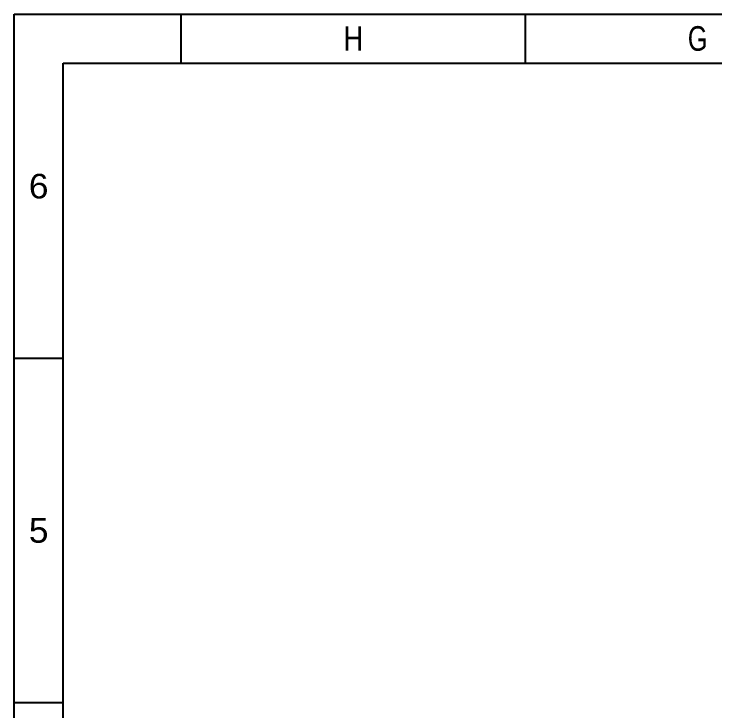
# Model space of a CAD drawing. Header units: millimetres. Extents: x -195 to 1349, y 148 to 750.
# Drawn here: x -195.3 to -10, y 555.7 to 739.9 of the extents above; entities that cross this region are included whole.
import ezdxf
from ezdxf.enums import TextEntityAlignment as Align

# ---------------------------------------------------------------- set-up
doc = ezdxf.new("R2010")
doc.units = ezdxf.units.MM
doc.layers.get('0').update_dxf_attribs({"linetype": 'CONTINUOUS'})
doc.styles.add('TEXTSTYLE_0', font='txt', dxfattribs={"width": 0.8})

# ---------------------------------------------------------------- blocks, each defined once
blk = doc.blocks.new('SUN_6HWZ35TKK40GSGJE8VEUYAXIAKM')
at = {"color": 7, "linetype": 'Continuous'}
for p, q in [((-594, 420), (0, 420)), ((-594, 0), (-594, 420)), ((-560, 410), (-560, 420)), ((-490, 410), (-490, 420)), ((-584, 410), (-10, 410)), ((-584, 10), (-584, 410)), ((-594, 350), (-584, 350)), ((-594, 280), (-584, 280))]:
    blk.add_line(p, q, dxfattribs=at)
at = {"color": 2, "linetype": 'Continuous', "style": 'TEXTSTYLE_0', "width": 1.2}
for s, p, p2 in [('H', (-526.99, 412.53), (-522.99, 412.53)), ('G', (-456.99, 412.53), (-452.99, 412.53)), ('6', (-590.99, 382.5), (-586.99, 382.5)), ('5', (-590.99, 312.5), (-586.99, 312.5))]:
    blk.add_text(s, height=5, dxfattribs=at).set_placement(p, p2, align=Align.FIT)

msp = doc.modelspace()

# ---------------------------------------------------------------- block references
at = {"xscale": 1.3, "yscale": 1.3, "zscale": 1.3}
msp.add_blockref('SUN_6HWZ35TKK40GSGJE8VEUYAXIAKM', (576.904, 193.911), dxfattribs=at)

doc.saveas('drawing.dxf')
